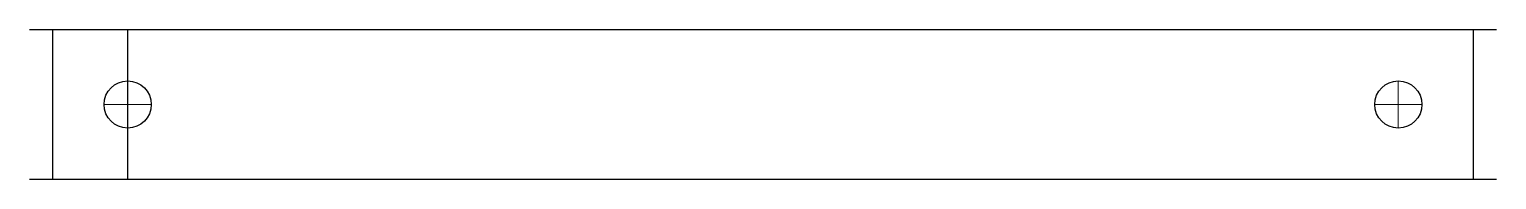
# Model space of a CAD drawing. Header units: millimetres. Extents: x 112843 to 136459, y 32134 to 44124.
# Drawn here: x 121272.8 to 121397.4, y 32500 to 32512.7 of the extents above; entities that cross this region are included whole.
import ezdxf

# ---------------------------------------------------------------- set-up
doc = ezdxf.new("R2010")
doc.units = ezdxf.units.MM
doc.layers.add('green', color=3, linetype='Continuous')
doc.layers.add('RED', color=1, linetype='Continuous', lineweight=5)

msp = doc.modelspace()

# ---------------------------------------------------------------- linework, layer by layer
at = {"layer": 'green'}
for p, q in [((121272.813, 32512.744), (121397.413, 32512.744)), ((121274.813, 32500.044), (121274.813, 32512.744)), ((121281.163, 32500.044), (121281.163, 32512.744)), ((121395.413, 32512.744), (121395.413, 32500.044)), ((121397.413, 32500.044), (121272.813, 32500.044)), ((121283.163, 32500.044), (121274.813, 32500.044))]:
    msp.add_line(p, q, dxfattribs=at)
for centre in [(121281.163, 32506.394), (121389.063, 32506.394)]:
    msp.add_circle(centre, 2, dxfattribs=at)
at = {"layer": 'RED'}
for p, q in [((121389.063, 32508.394), (121389.063, 32504.394)), ((121279.163, 32506.394), (121283.163, 32506.394)), ((121387.063, 32506.394), (121391.063, 32506.394))]:
    msp.add_line(p, q, dxfattribs=at)

doc.saveas('drawing.dxf')
